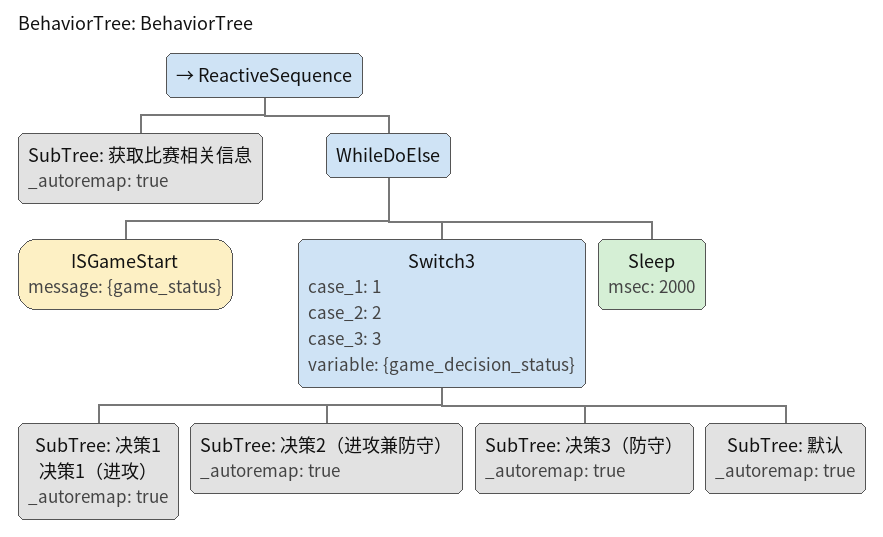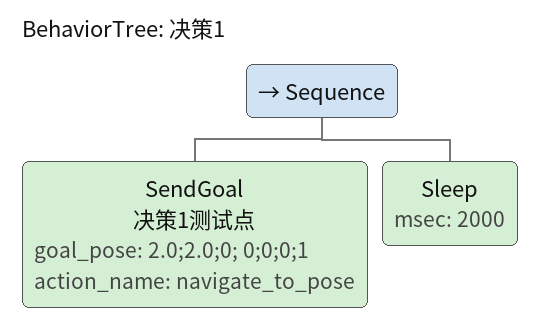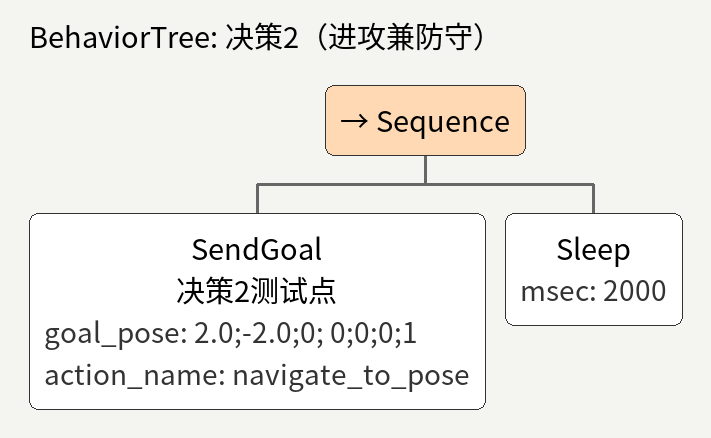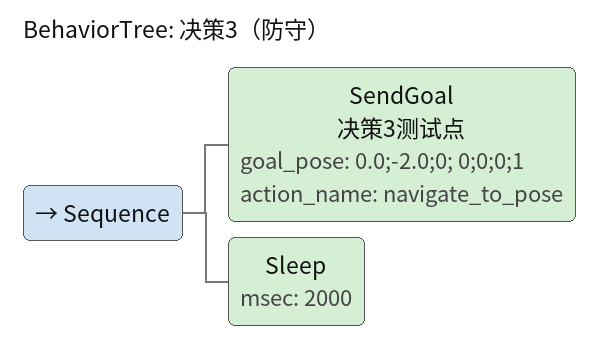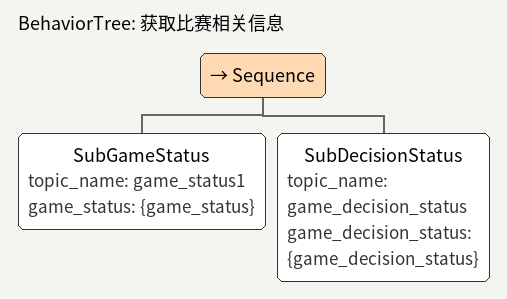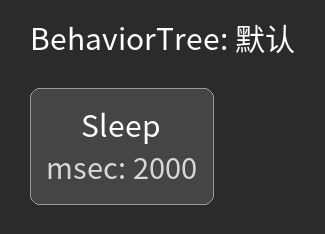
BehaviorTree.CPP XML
<?xml version="1.0" encoding="UTF-8"?>
<root BTCPP_format="4"
      main_tree_to_execute="BehaviorTree">
  <BehaviorTree ID="BehaviorTree">
    <ReactiveSequence>
      <SubTree ID="获取比赛相关信息"
               _autoremap="true"/>
      <WhileDoElse>
        <ISGameStart message="{game_status}"/>
        <Switch3 case_1="1"
                 case_2="2"
                 case_3="3"
                 variable="{game_decision_status}">
          <SubTree ID="决策1"
                   name="决策1（进攻）"
                   _autoremap="true"/>
          <SubTree ID="决策2（进攻兼防守）"
                   _autoremap="true"/>
          <SubTree ID="决策3（防守）"
                   _autoremap="true"/>
          <SubTree ID="默认"
                   _autoremap="true"/>
        </Switch3>
        <Sleep msec="2000"/>
      </WhileDoElse>
    </ReactiveSequence>
  </BehaviorTree>

  <BehaviorTree ID="决策1">
    <Sequence>
      <SendGoal name="决策1测试点"
                goal_pose="2.0;2.0;0; 0;0;0;1"
                action_name="navigate_to_pose"/>
      <Sleep msec="2000"/>
    </Sequence>
  </BehaviorTree>

  <BehaviorTree ID="决策2（进攻兼防守）">
    <Sequence>
      <SendGoal name="决策2测试点"
                goal_pose="2.0;-2.0;0; 0;0;0;1"
                action_name="navigate_to_pose"/>
      <Sleep msec="2000"/>
    </Sequence>
  </BehaviorTree>

  <BehaviorTree ID="决策3（防守）">
    <Sequence>
      <SendGoal name="决策3测试点"
                goal_pose="0.0;-2.0;0; 0;0;0;1"
                action_name="navigate_to_pose"/>
      <Sleep msec="2000"/>
    </Sequence>
  </BehaviorTree>

  <BehaviorTree ID="获取比赛相关信息">
    <Sequence>
      <SubGameStatus topic_name="game_status1"
                     game_status="{game_status}"/>
      <SubDecisionStatus topic_name="game_decision_status"
                         game_decision_status="{game_decision_status}"/>
    </Sequence>
  </BehaviorTree>

  <BehaviorTree ID="默认">
    <Sleep msec="2000"/>
  </BehaviorTree>

</root>
